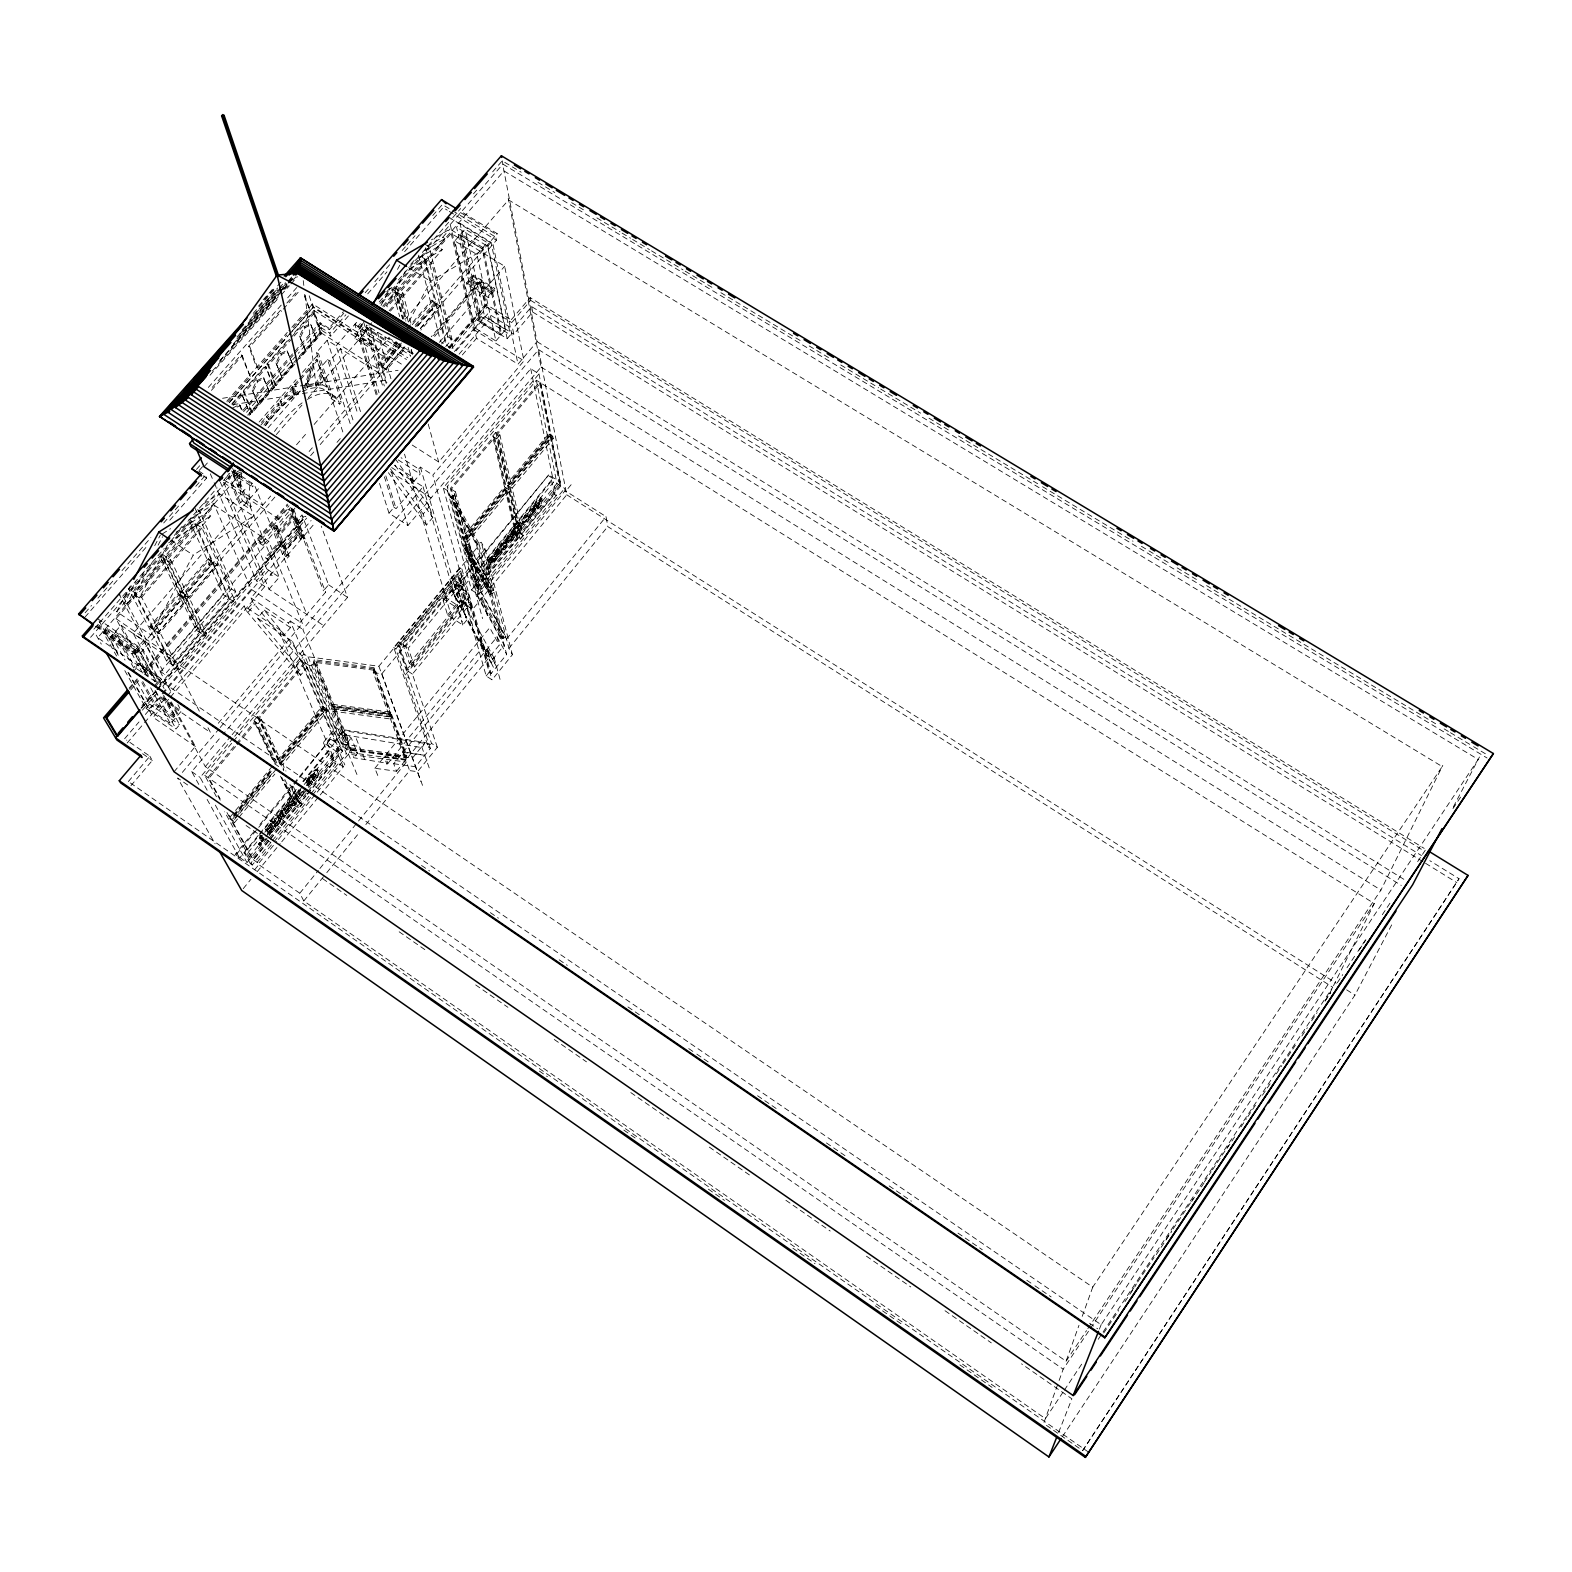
<?xml version="1.0" encoding="UTF-8"?>
<svg xmlns="http://www.w3.org/2000/svg" width="1572" height="1572" viewBox="0 0 1572 1572"><rect width="100%" height="100%" fill="white"/><g stroke="black" fill="none" stroke-linecap="round" stroke-linejoin="round"><path stroke-width="0.75" stroke-dasharray="5 3.75" d="M240.771 472.013L233.226 475.55L234.346 476.277L241.872 472.74L239.16 487.87L238.06 487.163L240.103 474.331M280.799 405.321L291.842 395.712L292.805 386.515L293.925 387.243L292.942 396.419L281.899 406.028L280.799 405.321L280.091 401.076L292.805 386.515M300.291 391.015L294.809 395.063L293.689 394.356L294.77 384.275L297.973 380.601M294.809 395.063L295.87 384.983L299.093 381.308M405.753 760.16L406.775 755.543L391.526 714.219L333.46 706.378L332.36 711.114L349.554 752.497L405.753 760.16L390.465 718.974L391.526 714.219M389.699 716.911L390.78 712.155L374.391 667.766L314.204 659.709L313.044 664.602L331.515 709.051L389.699 716.911L373.291 672.659L374.391 667.766M349.554 752.497L350.595 747.879L333.46 706.378M331.515 709.051L332.616 704.315L314.204 659.709M304.3 388.029L310.804 365.903L311.924 366.61L305.42 388.756M306.678 385.101L313.083 363.309L316.679 359.202L322.142 372.977L316.562 385.356L306.029 387.262L311.118 385.002L316.562 385.356M307.13 387.989L314.184 364.016L317.78 359.909M281.526 809.993L283.825 814.63L278.951 823.139L277.596 822.195L280.622 815.573L281.84 814.08L284.119 816.87L285.18 815.573L281.526 809.993C278.165 811.191 274.471 820.879 280.818 817.637L277.438 817.715M306.992 785.548L309.311 780.773L311.531 783.583L312.592 782.306L309.055 776.607L304.634 783.976M308.348 786.472L311.236 781.382L309.055 776.607M277.596 822.195L279.443 816.713M278.951 823.139L280.818 817.637M1044.024 1422.385L1058.329 1382.672M1059.135 1380.432L1063.183 1369.192L1089.121 1330.384M170.424 702.153L205.303 766.625L1066.071 1361.214L1078.982 1325.314M1082.224 1316.334L1092.992 1286.446M500.014 545.857L501.37 546.742L500.407 547.901L499.051 547.036L500.014 545.857L500.151 551.418L501.625 552.833L504.533 549.316L502.097 549.041L503.06 547.881L504.828 548.942L506.911 543.322L505.555 542.458L503.492 548.078L507.756 540.08L510.605 541.927L509.623 543.146L506.616 541.456M504.828 548.942L509.092 540.945M534.539 510.055L531.572 516.5L530.295 518.053L528.958 517.188L533.203 509.19L535.03 512.275L536.013 511.097L533.458 504.592C530.727 505.752 526.443 514.673 532.397 512.413L530.216 509.996L532.613 506.439L533.949 507.304L534.421 509.426L532.142 511.804L532.967 508.483M528.958 517.188L531.041 511.548L529.371 512.217M530.295 518.053L532.397 512.413M1058.644 1432.367L1071.888 1398.805L1021.545 1363.848M1099.398 1329.146L1101.697 1323.329M289.346 802.192C292.451 791.207 301.117 802.133 291.861 805.788C301.903 803.724 295.87 787.1 288.894 801.543L289.268 802.29C292.019 804.648 292.431 796.572 295.968 798.085M263.565 838.858L263.605 840.293L265.53 838.701M315.461 384.649L321.042 372.269L316.679 359.202M326.799 386.987L321.238 384.177L316.915 384.531L318.016 385.238L322.732 374.765L321.631 374.077L326.799 386.987L322.732 374.765M515.007 528.585C531.297 508.522 509.623 553.285 519.507 523.849M1046.421 1425.332L1082.636 1450.642L1459.052 878.728L1429.813 860.69M312.376 776.863C315.324 767.175 322.122 773.601 314.695 778.808L312.769 776.647L314.361 773.856L311.472 777.374L313.771 780.38C320.904 778.258 320.433 763.344 312.985 771.695A8.194 2.948 -54.9 0 0 311.04 774.485L310.922 776.057C311.57 779.221 312.867 767.077 317.642 771.243M538.076 507.697L539.334 503.512L537.978 502.647L536.425 505.103L535.011 504.357C537.84 493.981 545.897 503.119 538.076 507.697L535.305 505.909L541.24 500.014M260.52 835.439L259.518 837.011L261.247 838.682L262.151 837.031M252.208 389.994L258.83 405.163L252.208 389.994L256.629 380.778L263.251 377.437L269.775 392.686L263.251 377.437M253.328 390.721L257.769 381.505L264.391 378.164M493.274 558.866L489.423 563.759L491.957 555.682A3.93 1.395 -57.1 0 0 490.68 556.468L487.497 560.634L489.069 562.383L492.861 558.119L489.619 565.782L494.925 560.556L493.353 558.787L494.925 560.556M275.984 362.955L282.37 378.302L275.984 362.955L280.425 353.739L286.949 350.477L293.217 365.922L286.949 350.477M277.124 363.663L281.545 354.466L288.069 351.204M299.584 336.094L305.734 351.637L299.584 336.094L304.025 326.897L310.47 323.734L316.503 339.356L310.47 323.734M300.724 336.821L305.145 327.624L311.59 324.441M1329.598 993.602L1374.262 903.546L536.366 380.247L447.175 486.514L476.945 594.275L501.507 639.156L505.948 636.994L494.315 592.369L469.006 546.329L464.428 548.53L489.717 594.589L501.507 639.156M1087.863 1328.576L1380.923 890.106L1442.801 765.348M303.769 791.875C302.61 798.104 294.475 794.391 298.818 789.773M1062.476 1436.533L1354.926 995.115L1392.871 922.587M1453.334 806.986L1479.468 756.997M203.26 503.944L219.432 493.706L253.367 516.088L193.218 555.132L150.814 634.852L116.721 611.665L130.358 585.865M116.721 611.665L124.679 602.528L135.801 581.483M154.704 545.72L160.265 535.207M124.679 602.528L126.939 604.061L144.742 570.4M158.104 545.15L162.545 536.74M126.939 604.061L134.878 594.943L152.818 561.027M134.878 594.943L139.397 598.008L167.477 544.993M397.598 342.617L388.5 359.536L354.82 338.235L362.719 323.478M354.82 338.235L364.449 325.522M362.169 329.786L364.409 331.201L366.689 326.937M397.5 269.401L399.799 265.157M381.033 305.459L390.288 288.148M386.673 306.108L405.242 271.484L442.282 249.594L437.822 246.863L415.146 260.186M408.975 321.494L430.61 281.329L483.39 249.614L449.906 229.06L431.435 239.828M304.634 791.522C303.907 795.766 296.263 799.814 296.558 793.172A4.913 1.769 -54.7 0 1 297.678 790.52L298.326 789.537M1082.636 1450.642L1459.052 878.728M290.702 803.115L293.355 798.163L297.01 796.65M312.278 776.981L312.396 775.409A8.194 2.948 -54.9 0 1 314.361 772.618L318.959 770.025M535.011 504.357L535.266 502.667A7.84 2.751 -57.6 0 1 537.133 500.014C545.386 491.722 542.438 511.254 535.836 508.365L535.305 505.909M537.172 509.21L536.602 503.531A7.84 2.751 -57.6 0 1 538.469 500.879L542.104 498.599M261.797 837.345C258.26 840.745 264.332 843.496 265.727 839.31M263.172 838.289L262.347 841.59M262.603 837.267L261.974 839.193L263.33 840.136M493.569 559.691C479.106 578.241 499.189 545.307 487.792 561.42L489.147 562.285M260.873 837.955L261.876 836.383M489.069 562.383L492.036 557.333A3.93 1.395 -57.1 0 1 493.294 556.547L490.759 564.623L494.689 559.652M302.079 791.6L298.346 794.587M261.345 835.223L259.891 837.738L261.325 838.583M302.767 791.541L299.171 795.589L297.01 795.786M1062.986 1392.203L1045.38 1418.651L303.809 900.972L299.8 893.23L258.063 864.109L276.77 841.374M1064.342 1390.179L1083.324 1361.686M1098.238 1339.305L1332.742 987.255L607.755 526.6L606.065 516.638L565.095 490.661L481.15 592.782L506.498 639.077L508.915 648.332L512.393 654.699L492.016 679.831L486.161 675.96L457.197 574.035L397.834 645.758L431.475 743.32L437.35 747.27L417.543 771.695L409.624 770.614L365.156 825.398M1103.741 1332.977L1118.694 1310.537M1130.916 1292.164L1136.36 1284.01M1137.715 1281.966L1154.025 1257.482M1166.247 1239.109L1171.69 1230.955M1173.046 1228.911L1193.443 1198.316M1204.309 1181.987L1211.108 1171.788M1212.464 1169.745L1228.773 1145.261M1240.996 1126.888L1246.439 1118.733M1247.795 1116.69L1255.949 1104.448M1276.326 1073.833L1281.769 1065.678M1283.125 1063.635L1295.348 1045.282M1311.657 1020.778L1317.1 1012.623M1325.255 1000.382L1330.678 992.227M1346.988 967.743L1356.498 953.457M1357.854 951.414L1366.009 939.172M1382.319 914.688L1391.829 900.402M1417.649 861.633L1427.16 847.347M1452.98 808.578L1462.491 794.292M1124.963 1301.636L1135.849 1285.287M1156.265 1254.633L1171.238 1232.153M1191.655 1201.499L1203.916 1183.107M1227.044 1148.346L1236.574 1134.041M1262.434 1095.212L1271.964 1080.907M1301.911 1035.948L1307.354 1027.754M1325.058 1001.187L1330.502 993.013M1337.3 982.795L1342.743 974.62M1359.073 950.097L1365.891 939.879M1066.071 1361.214L1086.507 1330.619M1090.477 1328.34L1374.262 903.546M300.684 790.028L298.994 793.29L299.702 795.53M300.429 789.478L299.034 791.443A4.913 1.769 -54.7 0 0 297.914 794.115L298.366 796.709M263.939 425.01L266.513 421.669L264.568 418.84L261.365 422.495M268.262 419.41L278.932 407.187L278.264 403.179L266.415 416.718L268.262 419.41L269.362 420.137L280.032 407.914L278.264 403.179M265.059 425.717L267.633 422.396L264.568 418.84M281.015 814.041L279.934 817.283L282.94 814.512L280.72 811.82L278.185 815.554L279.934 817.283M308.544 780.655L307.444 783.917L310.411 781.186L308.23 778.454L305.715 782.168L307.444 783.917M507.442 539.432L506.656 542.753L508.935 540.336L507.088 537.369L504.789 540.591L506.243 542.753M396.557 771.243L499.248 645.051L497.047 636.857L393.688 763.717L396.557 771.243L374.883 768.276L377.87 775.723M299.8 893.23L318.35 870.416M319.902 868.51L357.001 822.903M358.534 820.997L406.46 762.066L409.624 770.614M506.498 639.077L606.065 516.638M293.846 783.367L330.867 738.545L334.777 741.198L344.17 729.801L425.128 742.475L412.395 758.136L346.488 749.137L342.578 746.484L290.231 621.019L288.541 623.043L290.466 627.621L283.648 635.678L281.702 631.119L244.151 605.967L168.263 694.844M493.411 667.275L490.7 661.812L504.219 645.188L475.412 592.506L471.521 589.972L443.265 487.91L539 373.9L530.747 368.752L223.145 734.281M303.809 900.972L325.266 874.523M326.799 872.637L359.025 832.963M393.688 763.717L415.519 766.704L430.374 748.41L428.409 747.093L431.475 743.32M486.161 675.96L489.167 672.266L459.81 567.747L393.727 647.546L428.409 747.093M508.915 648.332L607.755 526.6M489.167 672.266L491.132 673.543L506.656 654.424L477.672 543.971L451.557 496.595L464.958 545.681L490.287 591.819M425.128 742.475L422.062 747.643L341.596 734.399L344.818 742.122L347.471 742.573L353.739 757.743L387.911 763.403L482.073 647.959L466.864 619.957L460.93 601.192M374.883 768.276L489.757 627.66L499.248 645.051M254.664 869.729L258.555 864.993L257.12 862.34L249.241 856.838L224.658 811.8M571.127 484.707L565.311 491.781L564.662 488.401L556.92 483.488L536.366 380.247M243.247 888.632L250.95 879.259M257.101 871.753L280.189 843.653M281.742 841.786L318.664 796.808M320.216 794.941L343.305 766.822L336.88 751.75L323.341 742.554L335.779 727.482L351.263 737.956L357.492 753.185L353.739 757.743M466.864 619.957L462.738 624.988L447.548 615.006L442.557 598.362L454.505 583.9L459.338 600.681L472.641 609.366L566.745 494.787L538.607 349.652L432.85 475.117L471.168 611.154M271.032 826.184L267.043 831.018L265.668 830.075L269.677 825.241L271.032 826.184L271.681 827.442L268.242 832.492L271.956 827.992L270.6 827.049L266.886 831.549L268.242 832.492M272.035 822.254L273.076 820.997L274.432 821.94L276.279 825.614C272.722 830.763 281.447 820.171 277.36 824.298L274.137 819.7C277.851 815.396 268.537 822.431 273.39 823.197L274.432 821.94M288.305 805.237L284.335 810.052L282.98 809.108L286.949 804.294L288.305 805.237L288.934 806.515L285.515 811.545L289.189 807.065L287.833 806.122L284.139 810.602L285.515 811.545M498.206 550.691L494.492 555.171L493.156 554.307L496.85 549.827L498.206 550.691L495.298 557.019L498.737 552.853L497.4 551.968L493.962 556.154L495.298 557.019M501.625 552.833L501.822 542.93L499.051 547.036M514.201 531.257L510.527 535.718L509.19 534.853L512.865 530.412L514.201 531.257L511.293 537.604L514.732 533.439L513.376 532.594L509.957 536.74L511.293 537.604M270.797 842.533L252.267 865.032L246.49 854.461L302.61 786.413M304.182 784.526L330.69 752.379L328.745 751.062L302.237 783.19M478.969 589.5L475.51 576.767L553.54 482.152L551.634 480.934L473.585 575.509L477.063 588.262L478.969 589.5L556.252 495.573L553.54 482.152M267.043 831.018L271.818 824.337L270.463 823.394L265.668 830.075M282.881 810.916L278.873 816.182L278.794 818.639M284.335 810.052L289.11 803.371L287.755 802.447L282.98 809.108M310.411 777.551L305.95 783.996L308.289 784.29L306.324 785.253M494.492 555.171L499.031 548.825L497.695 547.96L493.156 554.307M501.822 542.93L503.178 543.794L500.269 547.331L498.914 546.467M505.202 544.01L503.61 542.713L504.16 540.473L507.933 535.541L509.269 536.406C507.854 536.976 502.156 545.523 506.911 543.322M510.527 535.718L515.046 529.41L513.71 528.546L509.19 534.853M534.794 505.457L530.707 513.062M269.677 825.241L270.305 826.499L266.592 830.999L267.967 831.942M284.139 810.602L287.578 805.571L286.949 804.294M493.962 556.154L496.85 549.827M509.957 536.74L512.865 530.412M277.36 824.298L275.513 820.643L276.299 818.914L273.39 823.197M282.076 812.763L278.558 816.34M309.586 779.378L306.088 782.974M503.433 549.905L503.178 543.794M533.949 507.304L530.412 510.959M537.978 502.647L536.425 505.378L537.762 506.243M292.215 806.515L290.506 804.844L294.18 801.15L294.612 797.161M258.417 844.046L259.714 842.474L261.07 843.417L260.225 845.854L258.417 844.046L260.225 845.854M313.771 780.38L312.828 778.297L315.717 774.78L314.361 773.856M485.866 568.101L487.065 566.647L488.42 567.512L487.477 570.007L485.866 568.101L487.477 570.007M539.334 503.512L536.642 506.754L539.943 502.431L539.884 499.169M267.495 833.573L271.465 828.739L270.6 827.049M275.493 827.324L273.901 825.909L274.923 824.671L273.076 820.997M276.004 823.374L277.026 822.117L278.617 823.532M289.11 803.371L291.37 808.047L286.359 814.139L284.728 812.645L288.678 807.851L287.833 806.122M343.305 766.822L329.904 757.724L342.185 742.809L357.492 753.185M447.548 615.006L459.338 600.681M499.031 548.825L500.407 554.327L495.73 560.005L494.217 558.492L497.911 554.012L497.4 551.968M515.046 529.41L516.363 534.971L511.706 540.611L510.212 539.098L513.867 534.657L513.376 532.594M258.869 844.911L259.714 842.474M267.771 834.123L272.821 827.992L270.463 823.394M274.137 826.381L277.026 822.117M285.004 813.196L290.014 807.104L287.755 802.447M314.695 778.808L315.717 774.78M486.141 569.143L487.065 566.647M494.374 559.141L499.071 553.462L497.695 547.96M500.289 551.968L503.197 548.451L504.533 549.316M510.369 539.746L515.007 534.107L513.71 528.546M249.241 856.838L267.731 834.398M269.264 832.531L306.265 787.651M307.798 785.784L338.628 748.37L301.352 660.24L234.366 740.058M556.92 483.488L473.938 584.175L481.72 589.245L564.662 488.401M259.773 844.989L261.07 843.417M336.88 751.75L338.452 749.864L326.819 741.964L336.172 730.685L347.766 738.526L344.818 742.122M409.368 663.443L461.244 600.504L455.664 580.992L402.982 644.677L409.368 663.443L414.576 666.882L466.432 603.884L458.258 574.723L398.895 646.465L406.853 669.574L407.895 670.262L466.137 599.541L465.096 598.853L406.853 669.574M454.505 583.9L467.965 592.664L466.471 594.491L454.937 586.965L445.976 597.812L457.491 605.358M487.202 568.966L488.42 567.512M268.851 834.516L272.821 829.682L271.956 827.992M286.359 814.139L290.034 808.794L289.189 807.065M495.73 560.005L499.248 554.877L498.737 552.853M511.706 540.611L515.203 535.502L514.732 533.439M269.126 835.046L274.176 828.935L271.818 824.337M253.721 831.922L235.191 854.343L246.981 862.556L270.109 834.477M271.642 832.61L307.11 789.557M308.662 787.67L342.578 746.484M471.521 589.972L560.28 482.211L539 373.9M293.316 786.59L301.745 804.333L298.562 808.205L294.632 805.493L297.815 801.622L289.779 784.801M508.129 485.552L512.138 488.106L523.024 535.423L520.057 539.019L516.186 536.524L519.153 532.928L508.129 485.552L549.237 436.092L548.746 433.656L507.579 483.194L511.588 485.748L552.755 436.171L548.746 433.656M347.471 742.573L351.263 737.956M462.738 624.988L457.924 608.443L462.109 603.353M267.692 840.077L252.188 858.902L231.359 820.623L271.779 771.97M269.244 838.19L295.615 806.181L281.761 777.413M306.442 793.015L298.798 802.29L289.779 783.387M307.974 791.168L341.576 750.375L324.127 708.933L279.757 762.361L283.766 770.771M268.674 840.765L253.171 859.589L232.381 821.331M270.227 838.878L296.597 806.849L283.825 780.321M305.892 795.55L299.78 802.978L291.783 786.157M307.424 793.703L342.539 751.023L325.129 709.62L280.759 763.049L283.766 769.356M469.655 596.77L404.986 675.312L409.133 678.082M252.267 865.032L250.341 863.676L268.851 841.177M270.404 839.31L305.892 796.198M307.424 794.332L333.657 762.459L328.745 751.062M477.063 588.262L554.346 494.374L551.634 480.934M272.329 840.647L309.37 795.648M310.902 793.781L335.583 763.776L330.69 752.379M257.12 862.34L272.526 843.614L266.238 839.527M274.059 841.727L311.04 796.768M312.573 794.901L346.469 753.695L309.743 665.88L301.352 660.24M437.35 747.27L412.395 674.113L470.578 603.353L466.452 600.661L459.299 575.391L457.197 574.035M278.342 839.468L348.473 754.147L406.46 762.066M430.374 748.41L395.83 648.941L461.913 569.103L459.81 567.747M412.395 674.113L408.268 671.342L399.956 647.153L459.299 575.391M402.373 647.389L404.043 645.385M373.291 672.659L381.839 673.798L484.982 549.021L481.248 542.242L476.473 544.541L489.128 592.369L493.746 590.148L481.248 542.242M259.891 824.455L292.294 785.234M458.513 592.742L494.374 658.668L490.995 662.834L452.461 591.386L548.726 474.882L560.28 482.211M258.103 835.557L239.612 857.958L235.702 855.227L292.746 786.177M294.278 784.31L330.867 738.545M452.775 592.467L548.726 474.882M414.576 666.882L408.248 648.175L460.91 584.411L455.664 580.992M259.655 833.691L296.656 788.849M302.807 781.382L344.582 730.784L430.846 744.342M530.747 368.752L552.813 478.458L455.055 596.928L452.461 591.386M250.341 863.676L244.544 853.105L263.251 830.429M264.803 828.542L295.988 790.736M235.486 817.578L272.781 772.658M237.51 818.992L234.405 822.745L233.383 820.82L238.04 815.2M239.612 813.333L276.967 768.315M281.84 762.459L326.288 708.913L322.24 706.182L277.792 759.669L281.84 762.459L261.463 719.563L257.258 716.714L253.819 720.821L273.43 761.516M492.586 436.191L496.732 438.804L508.522 489.442L466.727 539.766L462.718 537.172L504.514 486.888L492.586 436.191L495.77 432.398L499.916 435.012L511.588 485.748M239.082 817.126L274.825 774.053M326.288 708.913L327.153 710.996L282.783 764.444L285.947 771.086M463.347 539.471L505.064 489.246L509.073 491.8L467.356 542.065L463.347 539.471L462.718 537.172M512.138 488.106L553.226 438.588L552.755 436.171M234.68 736.285L303.828 653.972L308.014 656.782L378.872 666.253L478.143 546.349L447.411 490.582L443.265 487.91M234.405 822.745L229.296 817.99L233.973 812.37M235.525 810.504L272.899 765.544M233.442 814.964L270.816 769.985M233.462 816.163L270.757 771.263M322.24 706.182L323.105 708.265L278.735 761.673L281.742 767.981M234.444 815.672L271.818 770.673M235.564 746.523L208.978 778.238L220.159 798.831M237.136 744.656L255.922 722.255L276.495 765.053M305.538 663.05L259.36 718.149L279.816 761.064L324.264 707.557L302.944 657.273L264.273 610.113L257.454 618.11L296.302 665.192L300.606 675.253L307.188 667.393L253.033 602.587L250.989 597.95L314.538 523.496M274.471 763.658L278.519 766.448L258.024 723.69L261.463 719.563M496.732 438.804L499.916 435.012M388.422 472.7L426.464 525.028L432.772 517.483L429.569 506.42L394.199 457.334M309.743 665.88L313.044 664.602M481.15 592.782L454.249 493.333L455.487 491.859L447.175 486.514M198.819 784.448L191.705 771.636L221.573 736.148M205.303 766.625L230.573 736.561M232.145 734.674L347.55 597.34L321.219 526.089M379.52 483.429L389.011 513.199L407.934 525.48L541.063 367.042L508.228 198.288M207.15 790.225L200.116 777.452L233.108 738.172M296.302 665.192L302.944 657.273M426.464 525.028L423.202 514.005L429.569 506.42M216.464 796.788L204.753 775.33L232.813 741.925M391.664 467.572L413.672 481.739L420.176 474.037L418.742 469.046L401.076 457.707M299.977 622.532L325.581 592.212L323.459 590.817L328.568 584.784L302.001 514.869L296.086 521.845L298.189 523.24L292.647 508.856L290.918 510.861L293.473 517.463L279.954 533.222L277.831 531.827L275.198 525.284L273.469 527.308L279.207 541.554L281.309 542.949L275.591 528.723L273.469 527.308M389.011 513.199L394.002 507.284L384.413 476.847M174.04 771.754L195.4 746.464L171.034 701.348M394.002 507.284L396.085 508.66L414.301 487.084L404.535 454.17M450.162 224.128L476.532 338.314L518.013 364.193L537.054 341.635L503.315 167.634M218.272 723.258L302.433 623.475L268.694 541.24L214.519 505.437L115.994 618.68L147.375 675.94M412.218 445.053L438.667 461.971L523.967 360.833L504.632 266.257L451.203 233.422L387.321 306.835M182.332 772.402L218.567 729.408M220.139 727.541L292.589 641.572L257.454 618.11M347.766 738.526L302.826 629.429L423.065 486.75L410.567 478.713L412.198 476.768L394.533 465.41M281.702 631.119L279.993 633.143L333.362 757.154M418.742 469.046L420.372 467.1L432.85 475.117M530.118 297.619L530.648 300.35L511.745 322.594L511.175 319.882L530.118 297.619L1424.212 848.408M128.668 672.718L149.065 709.051L170.503 723.827L181.33 711.075L177.891 704.669M495.907 340.986L505.614 329.55L487.222 242.619L465.096 229.08L454.819 240.909L474.862 327.88L495.907 340.986L476.945 254.526L454.819 240.909M128.373 781.539L149.871 756.23L126.585 740.078M531.631 306.599L532.672 312.022L513.828 334.247L512.708 328.882L531.631 306.599L1421.461 855.541M124.817 670.655L146.039 708.343L176.005 728.976L179.601 724.731L163.39 694.883M507.186 338.727L510.409 334.915L491.014 242.285L460.007 223.283L456.568 227.233L477.77 320.433L507.186 338.727L487.595 246.254L456.568 227.233M130.928 785.686L152.327 760.455L149.871 756.23M195.4 746.464L153.172 717.343L168.892 698.911M170.464 697.064L264.843 586.454L219.274 479.715M462.345 354.938L476.532 338.314M300.606 675.253L246.215 610.584L253.033 602.587M248.297 611.96L255.116 603.962M269.009 589.245L279.285 577.199L234.896 469.871L223.774 482.663L269.009 589.245L323.734 625.695M142.011 705.514L153.191 692.486M159.558 685.019L304.123 516.284M448.256 347.805L484.923 304.948L479.794 281.742L433.42 335.701M141.048 708.107L155.373 691.366M156.964 689.519L304.988 516.559M449.828 347.333L486.436 304.555L511.175 319.882M268.321 559.927L281.801 544.167L279.698 542.772L266.199 558.532L268.321 559.927L265.707 557.313L279.207 541.554M279.698 542.772L285.318 556.704L287.401 558.08L289.11 556.095L287.008 554.72L284.473 548.392L297.815 532.77L300.291 539.157L302.394 540.532L304.084 538.548L298.66 524.478L304.595 517.542M141.598 708.206L155.962 691.425M157.554 689.558L305.872 516.245M449.415 348.532L486.082 305.675L479.794 281.742M178.894 594.747L187.599 600.622L159.145 633.614L150.421 627.68L178.894 594.747L196.323 630.176L204.851 635.933L206.639 633.83L189.465 598.48L180.741 592.605L208.919 560.025L208.329 558.728L180.112 591.386L188.837 597.262L217.054 564.545L208.329 558.728M142.404 710.151L156.768 693.37M163.134 685.923L306.736 518.053M451.93 348.316L487.045 307.287L480.836 279.128L431.278 336.762M146.039 708.343L149.654 704.118L135.585 678.927M179.346 669.692L141.677 597.34L128.236 588.242L166.553 660.967L179.346 669.692L236.114 603.275L201.982 527.956L188.581 519.055L223.381 594.747L236.114 603.275M283.982 547.174L297.344 531.552L291.842 517.326L278.323 533.065L283.982 547.174L286.084 548.549L299.446 532.928L293.944 518.721L291.842 517.326M477.77 320.433L481.012 316.64L460.007 223.283M264.843 586.454L256.491 580.893L266.749 568.887L227.134 474.548M149.065 709.051L159.912 696.376L181.33 711.075M162.171 693.429L251.206 589.264L214.519 505.437M454.387 351.558L473.388 329.314L451.203 233.422M474.862 327.88L484.589 316.483L465.096 229.08M124.64 738.722L138.984 721.941M145.351 714.494L161.287 695.846M162.879 693.979L311.099 520.548M456.116 350.831L487.988 313.535L512.708 328.882M289.11 556.095L286.576 549.768L299.918 534.146L297.815 532.77M271.976 572.346L270.266 574.35L272.349 575.725L274.059 573.721M285.318 556.704L287.008 554.72M300.291 539.157L302.001 537.172L296.558 523.083L302.492 516.147M127.175 742.986L142.973 724.476M144.565 722.629L166.691 696.691M459.083 354.191L489.167 318.939L487.988 313.535M293.473 517.463L291.351 516.068L288.796 509.466L290.525 507.461M294.966 508.09L262.996 545.327L261.974 542.851L291.861 508.031M275.591 528.723L277.34 526.699L275.198 525.284M199.349 711.173L170.424 655.76L268.694 541.24M439.374 342.323L504.632 266.257M166.553 660.967L223.381 594.747M277.831 531.827L291.351 516.068M160.599 671.617L231.497 588.95L194.83 507.815L199.29 510.782L235.721 591.779L164.844 674.526L160.599 671.617L119.236 594.452L123.716 597.478L164.844 674.526M441.536 343.993L447.824 336.663L424.853 244.191L429.274 246.902L452.009 339.277L445.721 346.606M196.323 630.176L198.131 628.073L206.639 633.83M286.084 548.549L280.445 534.46L293.944 518.721M154.822 685.333L160.776 678.397L138.808 663.345L132.834 670.281M488.499 297.658L488.185 296.204L494.846 288.442L473.27 275.12L466.609 282.862L466.943 284.316L488.499 297.658L495.16 289.877L494.846 288.442M202.356 630.981L229.748 599.011L213.261 562.894L185.064 595.552M155.451 686.512L161.405 679.556L160.776 678.397M133.502 671.441L139.456 664.543L138.808 663.345M466.943 284.316L473.604 276.574L473.27 275.12M336.998 442.38L341.733 436.878M129.14 688.143L137.137 678.849M143.524 671.401L287.401 504.081M129.533 689.165L137.53 679.87M143.936 672.423L287.873 504.985M130.731 689.99L138.729 680.676M145.135 673.248L289.071 505.771M434.599 336.428L480.973 282.469M262.996 545.327L258.751 542.517L289.13 507.167M228.412 473.742L240.614 502.883L249.339 508.621L251.127 506.557A70.426 30.143 -56.9 0 1 250.42 483.017M307.346 399.426A70.426 30.143 -56.9 0 1 339.709 404.122L341.458 402.098L327.546 359.595L305.027 385.415M150.421 627.68L149.772 626.481L178.284 593.509L159.833 556.056L168.794 562.069L170.68 559.887L161.72 553.894L200.587 633.044L172.94 665.329L154.783 630.647L183.236 597.674M396.223 341.379L377.555 362.975L386.594 369.833L405.242 348.218M407.246 328.627L431.907 300.095L440.867 306.894L420.864 330.1M396.616 342.794L377.968 364.37L386.594 369.833M412.237 324.697L432.261 301.529L431.907 300.095M399.445 343.403L380.778 365.018L369.007 325.09M415.087 325.306L435.13 302.099L424.204 258.574L397.264 289.503L405.851 321.14M142.521 672.993L132.028 653.932L143.524 640.61L121.005 625.243L109.47 638.507L119.079 655.622M476.945 254.526L487.222 242.619M182.647 596.436L153.683 629.92L171.879 664.602L199.526 632.337L182.156 596.947M401.391 343.03L381.19 366.414L386.437 384.236M415.48 326.721L436.21 302.767L425.305 259.262L398.364 290.191L406.323 319.568M95.519 626.363L136.017 654.05L135.33 652.793L270.679 496.005M309.114 451.498L312.317 447.784M318.723 440.376L401.155 344.877M416.953 326.563L497.184 233.619L460.105 210.943M400.919 345.506L382.271 367.101L386.85 382.684M418.093 325.62L436.564 304.221L446.9 345.486M146.864 675.822L135.192 654.561L139.043 650.101L107.427 628.525L103.575 632.946L116.564 655.976M487.595 246.254L491.014 242.285M420.353 328.43L496.418 240.241L495.789 237.156L497.184 233.619M97.051 625.401L139.319 654.286L275.493 496.379M310.608 455.664L313.81 451.97M320.197 444.562L404.574 346.744M159.145 633.614L158.517 632.416L187.009 599.384L178.284 593.509M386.181 368.457L404.849 346.803M420.471 328.686L440.514 305.459M189.465 598.48L217.624 565.822L217.054 564.545M230.514 506.046L245.075 489.265M233.855 471.207L254.33 484.648L252.444 486.829L251.304 484.038L253.21 481.857M309.212 295.791L312.985 307.424L372.112 344.779L373.92 342.676L312.553 303.927L288.914 330.572M294.671 332.399L313.987 310.47L321.297 332.969L379.559 369.892L372.996 347.785L374.804 345.683L313.555 306.972L312.553 303.927M240.614 502.883L242.402 500.8A70.347 30.34 -56.9 0 1 241.597 477.24M302.355 391.605A70.347 30.34 -56.9 0 1 331.024 398.561L332.773 396.537L318.644 353.936L316.424 352.521L327.192 340.2L336.094 345.84L357.669 413.515M161.13 684.96L133.207 633.398L259.714 487.3M296.519 444.797L307.719 431.848M314.125 424.46L389.306 337.626M405.203 319.273L508.562 199.919L1442.212 766.566L1092.717 1287.173L133.207 633.398M164.313 559.062L134.956 592.801L154.154 629.448M383.823 306.913L396.635 292.195L404.004 319.293M176.103 532.142L206.246 512.944L213.969 504.062L211.709 502.568L195.242 513.022M364.409 331.201L371.758 322.771M437.822 246.863L444.974 238.63L442.754 237.254L426.307 246.883M240.496 473.663L97.68 637.741L1101.147 1324.724L1478.191 759.453L503.944 170.935L386.476 305.911M377.182 394.277L360.165 338.039L369.754 327.035M276.318 434.579L301.942 405.124M308.348 397.755L367.612 329.629L386.123 341.301L384.806 336.722M408.366 322.005L401.057 294.966L402.786 292.962L393.963 287.44L402.609 319.096M139.397 598.008L210.746 515.93L206.246 512.944M389.109 310.765L442.282 249.594M141.677 597.34L201.982 527.956M390.445 311.099L431.927 263.349L418.702 255.155L440.592 341.556L453.188 349.436L431.927 263.349M260.873 425.069L265.688 419.547M269.362 420.137L267.535 417.445L279.364 403.886M281.899 406.028L281.211 401.784L293.925 387.243M300.684 379.481L311.924 366.61M336.094 345.84L356.962 321.926M376.18 394.808L354.84 324.421L358.023 320.786M268.046 427.839L303.435 387.262M174.276 535.443L182.214 526.325M386.751 291.803L389.954 288.128M410.705 264.312L415.499 258.83M93.888 629.213L145.076 570.498M146.687 568.651L156.276 557.647M157.888 555.8L164.294 548.471M170.68 541.122L217.093 487.89M223.499 480.56L229.885 473.211M360.401 323.537L357.925 326.367L358.848 329.432L406.539 359.516M379.206 301.962L391.978 287.303M398.384 279.973L420.746 254.31M422.357 252.463L451.105 219.471M452.716 217.643L460.694 208.487M473.486 193.828L476.689 190.153M492.665 171.82L502.254 160.835L521.177 172.232M123.716 597.478L199.29 510.782M350.163 423.556L329.786 361.029L340.535 348.67L380.837 374.254L384.334 386.005M362.444 323.577L359.261 327.212L379.029 392.823M379.952 303.494L429.274 246.902M90.587 637.308L235.8 470.637M358.848 329.432L362.543 325.188L410.449 355.39M381.898 302.983L502.883 164.117L502.254 160.835M211.709 502.568L219.432 493.706M382.723 306.206L395.515 291.508L402.923 318.605M442.754 237.254L449.906 229.06M199.271 470.362L204.124 464.84M247.669 415.146L297.678 358.082M299.309 356.255L321.887 330.474L320.924 327.526L298.287 353.327M251.265 411.864L273.194 386.85L265.668 366.394L243.444 391.664L251.265 411.864L252.385 412.591L274.294 387.557L265.668 366.394M294.77 364.193L276.122 385.474L275.021 384.767L295.202 361.717M313.319 312.278L320.157 333.244L298.582 357.866L299.702 358.593L321.278 333.952L314.439 312.985L313.319 312.278L291.429 337.135M204.065 466.746L208.88 461.244M249.024 415.421L294.003 364.115M295.615 362.287L321.297 332.969M343.855 313.182L329.393 329.707L328.921 328.214L343.403 311.688M85.124 612.785L91.549 605.456M97.955 598.126L113.99 579.793M122.007 570.636L150.873 537.644M163.704 522.985L179.739 504.651M195.793 486.338L205.401 475.334L198.249 470.618M348.414 315.913L330.768 336.113L329.825 333.166L345.899 314.773M365.195 292.726L368.418 289.051M374.863 281.702L390.937 263.31M402.196 250.459L405.419 246.784M407.03 244.937L415.067 235.741M432.752 215.541L442.4 204.498L450.614 209.528M84.967 617.148L147.395 545.779M169.796 520.175L206.6 478.085L205.401 475.334M367.691 293.885L386.948 271.877M404.613 251.677L443.127 207.622L447.234 210.137M259.105 422.043L296.125 379.697M302.551 372.328L318.644 353.936M299.584 378.773L310.804 365.903M243.051 410.272L320.02 322.594L328.921 328.214M243.601 411.687L293.276 355.115M294.868 353.287L320.491 324.068L320.02 322.594M196.461 469.439L199.683 465.764M246.568 412.316L296.676 355.174M226.761 401.273L287.303 332.399M227.822 401.921L250.223 376.494L242.245 355.508L241.106 354.761L210.255 389.62M280.523 310.234L248.69 346.194L256.55 367.278L257.69 368.005L286.811 334.954M293.276 327.605L309.468 309.252L303.769 291.92M229.178 402.589L290.427 333.048M292.038 331.22L312.985 307.424M229.551 402.353L287.696 336.329M289.327 334.482L313.555 306.972M231.949 403.67L288.246 339.709M231.968 404.692L241.577 393.786L250.538 414.674L241.577 393.786M275.021 384.767L267.535 364.291L289.582 339.238M233.108 405.438L242.697 394.513M252.385 412.591L244.564 392.391L266.808 367.121M276.122 385.474L268.655 365.018L290.722 339.945M294.121 336.074L314.439 312.985M286.89 303.042L298.032 290.447M211.414 390.367L242.245 355.508M257.69 368.005L249.83 346.94L281.663 310.961M283.255 309.173L299.171 291.174M249.535 320.256L276.947 289.405M242.226 329.747L277.694 289.798M279.305 287.99L284.139 282.547M236.979 336.998L280.995 287.421M239.946 333.952L277.34 291.842M278.971 289.995L285.475 282.685M237.038 338.727L280.995 289.209M282.626 287.362L291.803 276.927M233.383 343.895L278.657 292.883M280.268 291.075L286.733 283.785M288.344 281.958L293.198 276.495M231.575 346.822L278.401 294.062M280.012 292.254L286.477 284.964M288.089 283.156L292.923 277.694M219.962 360.538L294.121 276.927M219.51 361.442L294.573 276.81M212.397 370.992L278.323 296.695M284.768 289.445L291.193 282.194M292.805 280.386L296.008 276.77M210 375.217L279.62 296.735M281.231 294.907L289.327 285.79M290.958 283.962L297.422 276.652M208.31 387.439L281.211 305.125M287.696 297.796L299.034 285.004M263.192 299.761L274.53 287.008M258.614 306.009L274.805 287.794M253.19 313.378L275.984 287.715M277.615 285.888L282.508 280.386M253.387 315.284L277.674 287.931M263.683 839.153L260.991 840.647M313.339 777.885L316.738 773.208L316.286 770.319M528.998 514.476L524.242 518.367A4.716 1.651 -57.5 0 0 523.063 521.039C525.716 534.755 535.679 502.018 522.906 517.502A4.716 1.651 -57.5 0 0 521.707 520.175C525.205 524.714 515.695 537.958 517.542 531.12C524.517 525.559 518.622 517.836 514.712 527.779L516.068 528.644L520.863 523.221L523.437 524.36M312.415 779.437L317.289 773.64L317.603 769.101M535.836 508.365L540.788 502.038L540.768 497.754M290.859 805.591L295.438 800.109L295.654 795.707M263.369 838.642L261.974 839.193M505.555 542.458L503.865 543.146M293.689 394.356L299.191 390.308M168.597 542.871L210.746 515.93M162.329 533.91L170.562 528.683M189.288 519.743L213.969 504.062M424.44 250.675L444.974 238.63M232.656 408.032L239.376 404.613L242.913 411.471M237.136 407.05L240.496 405.34M476.945 594.275L481.386 592.133L469.006 546.329M489.717 594.589L494.315 592.369M454.249 493.333L468.397 544.03L463.799 546.231L489.128 592.369M455.114 494.905L450.358 497.165L476.473 544.541M241.44 469.674L232.518 473.84L252.444 486.829M233.619 474.567L237.195 472.897M222.576 398.286L398.089 370.304M233.069 404.652L300.016 393.983M302.413 393.59L388.481 379.854M318.016 385.238L322.339 384.885M504.887 541.888L508.444 538.233L507.088 537.369M332.616 704.315L390.78 712.155M332.36 711.114L390.465 718.974M343.109 744.185L359.418 746.405M402.943 752.34L424.774 755.307L403.395 751.789L406.205 759.374L385.022 755.877L387.911 763.403M350.595 747.879L406.775 755.543M405.773 759.924L384.118 756.977L387.026 764.483M522.101 523.496L526.856 519.644L527.661 513.631M520.843 524.714L516.343 529.45L514.928 528.683M523.004 522.101C528.88 522.101 527.367 509.505 523.122 518.229C520.057 527.878 533.478 518.937 526.758 515.046M528.094 515.891L524.812 518.426L524.341 522.945M537.997 182.391L554.818 192.531M571.638 202.67L586.356 211.552M596.869 217.899L619.997 231.831M622.099 233.108L630.51 238.178M632.612 239.455L649.433 249.594M651.535 250.852L683.054 269.873M685.156 271.15L712.489 287.637M720.9 292.706L800.796 340.888M809.207 345.958L830.232 358.632M840.745 364.979L878.591 387.812M880.693 389.07L920.642 413.161M929.052 418.231L950.077 430.925M958.488 435.994L1040.487 485.434M1042.59 486.711L1132.999 541.24M1141.41 546.309L1168.743 562.796M1177.153 567.865L1198.178 580.54M1206.589 585.609L1435.747 723.827M1444.157 728.897L1448.362 731.432M1450.465 732.709L1471.49 745.383M1473.593 746.661L1488.311 755.523M502.883 164.117L1487.033 757.979M460.439 212.515L497.499 235.171M452.677 210.786L495.789 237.156M449.278 211.395L496.418 240.241M448.531 216.995L492.979 244.23L518.013 364.193M530.648 300.35L1423.073 850.354M532.672 312.022L1423.485 862.026M1425.568 863.303L1456.851 882.639M473.604 276.574L495.16 289.877M466.609 282.862L488.185 296.204M484.923 304.948L486.082 305.675M487.045 307.287L511.745 322.594M537.054 341.635L1404.307 879.593M408.602 267.653L430.61 281.329M489.167 318.939L513.828 334.247M538.607 349.652L1401.261 885.409M484.589 316.483L505.614 329.55M481.012 316.64L510.409 334.915M541.063 367.042L1380.923 890.106M432.261 301.529L440.867 306.894M473.388 329.314L523.967 360.833M401.057 294.966L392.214 289.445L399.661 316.562M447.824 336.663L452.009 339.277M549.237 436.092L553.226 438.588M388.5 337.803L413.338 353.445M411.687 353.661L366.256 325.031L372.112 344.779M354.84 324.421L407.757 357.787M360.165 338.039L403.572 365.47M313.987 310.47L372.996 347.785M309.468 309.252L303.337 293.355M320.491 324.068L329.393 329.707M320.924 327.526L329.825 333.166M321.887 330.474L330.768 336.113M548.962 476.021L552.813 478.458M320.157 333.244L321.278 333.952M304.025 326.897L305.145 327.624M566.745 494.787L1336.318 983.286M1346.654 989.849L1354.926 995.115M554.346 494.374L556.252 495.573M327.546 359.595L329.786 361.029M538.135 503.315L539.471 504.16M534.814 503.453L536.15 504.298M313.083 363.309L314.184 364.016M504.514 486.888L508.522 489.442M321.042 372.269L322.142 372.977M534.421 509.426L532.613 506.439M536.013 511.097L533.458 504.592M535.03 512.275L533.203 509.19M532.083 510.566L533.419 511.411M280.425 353.739L281.545 354.466M530.236 515.636L531.572 516.5M326.524 391.29L335.268 396.891M332.773 396.537L341.458 402.098M331.024 398.561L339.709 404.122M248.69 346.194L249.83 346.94M520.411 522.415L521.766 523.28M267.535 364.291L268.655 365.018M294.77 384.275L295.87 384.983M519.153 532.928L523.024 535.423M513.219 531.925L514.575 532.79M515.007 534.107L516.363 534.971M398.188 459.908L420.176 474.037M513.867 534.657L515.203 535.502M509.033 534.205L510.369 535.07M291.842 395.712L292.942 396.419M509.8 536.072L511.136 536.936M510.212 539.098L511.548 539.962M273.194 386.85L274.294 387.557M250.223 376.494L241.106 354.761M256.629 380.778L257.769 381.505M390.563 471.796L431.101 497.911M501.979 543.499L503.315 544.364M280.091 401.076L281.211 401.784M504.789 546.525L506.125 547.39M501.016 544.659L502.352 545.523M501.114 550.259L502.45 551.124M278.932 407.187L280.032 407.914M500.151 551.418L501.488 552.283M497.224 551.32L498.579 552.185M499.071 553.462L500.407 554.327M497.911 554.012L499.248 554.877M243.444 391.664L244.564 392.391M492.979 553.658L494.335 554.523M273.39 412.748L274.51 413.475M493.785 555.505L495.141 556.37M492.449 555.8L493.805 556.685M494.217 558.492L495.553 559.357M491.329 557.038L492.665 557.903M266.415 416.718L267.535 417.445M487.497 560.634L488.833 561.518M489.423 563.759L490.759 564.623M488.499 565.075L489.835 565.94M266.513 421.669L267.633 422.396M487.34 567.688L488.676 568.553M473.585 575.509L475.51 576.767M464.074 585.983L459.908 582.387L463.779 584.922L454.74 595.867L490.7 661.812M461.244 600.504L466.432 603.884M442.557 598.362L457.924 608.443M231.379 470.971L251.304 484.038M288.796 509.466L290.918 510.861M296.558 523.083L298.66 524.478M224.285 480.03L262.681 505.28L254.33 484.648M223.774 482.663L282.469 521.275M297.344 531.552L299.446 532.928M302.001 537.172L304.084 538.548M242.402 500.8L251.127 506.557M203.024 475.726L206.6 478.085M278.323 533.065L280.445 534.46M284.473 548.392L286.576 549.768M328.568 584.784L347.55 597.34M261.974 542.851L257.71 540.021L258.751 542.517M398.738 641.494L401.607 645.149L400.565 644.441M402.982 644.677L408.248 648.175M397.834 645.758L399.956 647.153M393.727 647.546L395.83 648.941M266.749 568.887L279.285 577.199M208.919 560.025L217.624 565.822M251.206 589.264L302.433 623.475M170.916 540.237L193.218 555.132M290.231 621.019L302.826 629.429M250.989 597.95L288.541 623.043M264.273 610.113L290.466 627.621M231.497 588.95L235.721 591.779M323.105 708.265L327.153 710.996M331.279 739.528L335.19 742.161M338.628 748.37L346.469 753.695M149.772 626.481L158.517 632.416M333.657 762.459L335.583 763.776M115.994 618.68L170.424 655.76M253.819 720.821L258.024 723.69M97.857 618.877L143.17 649.806L164.058 688.457M97.641 624.261L137.963 651.79L139.319 654.286M314.616 774.426L315.972 775.35M96.835 626.481L135.33 652.793M103.575 632.946L135.192 654.561M310.568 775.271L311.924 776.214M312.769 776.647L314.125 777.57M109.47 638.507L132.028 653.932M311.472 777.374L312.828 778.297M311.236 781.382L312.592 782.306M310.411 781.186L308.23 778.454M139.456 664.543L161.405 679.556M311.531 783.583L309.311 780.773M308.092 782.247L309.448 783.17M137.078 669.043L157.062 682.739L137.786 647.271L115.247 631.885L135.074 667.668M421.512 865.465L429.608 871.006M490.346 912.625L498.442 918.186M559.18 959.804L567.276 965.346M627.994 1006.964L640.158 1015.296M688.733 1048.583L694.804 1052.749M696.828 1054.124L708.972 1062.456M757.566 1095.743L777.806 1109.616M826.4 1142.923L846.64 1156.796M889.163 1185.917L911.426 1201.185M957.977 1233.096L982.284 1249.74M1026.811 1280.256L1032.883 1284.422M1034.907 1285.817L1051.118 1296.9M1089.573 1323.27L1097.669 1328.812M297.815 801.622L301.745 804.333M149.654 704.118L179.601 724.731M288.894 801.543L290.25 802.467M290.584 804.746L291.94 805.689M290.506 804.844L291.861 805.788M290.014 807.104L291.37 808.047M287.578 805.571L288.934 806.515M288.678 807.851L290.034 808.794M282.705 808.558L284.06 809.482M283.884 810.052L285.239 810.995M284.728 812.645L286.084 813.589M283.825 814.63L285.18 815.573M282.94 814.512L280.72 811.82M284.119 816.87L281.84 814.08M280.622 815.573L281.978 816.516M278.991 820.505L280.347 821.449M274.943 817.971L276.534 819.385M274.137 819.7L275.513 820.643M204.753 775.33L1063.183 1369.192M274.923 824.671L276.279 825.614M273.901 825.909L275.257 826.852M191.705 771.636L200.116 777.452M270.305 826.499L271.681 827.442M272.821 827.992L274.176 828.935M271.465 828.739L272.821 829.682M265.393 829.544L266.749 830.488M142.639 753.735L152.327 760.455M187.677 784.998L177.616 778.002L215.109 843.81M246.097 825.536L264.214 838.131M322.633 878.669L346.803 895.451M399.17 931.803L425.344 949.979M475.707 984.937L507.933 1007.318M554.248 1039.465L586.494 1061.847M630.804 1092.599L669.063 1119.166M709.345 1147.128L749.628 1175.09M785.882 1200.261L830.193 1231.033M866.447 1256.185L910.758 1286.957M945.008 1310.734L991.323 1342.881M229.296 817.99L233.383 820.82M260.166 843.339L261.522 844.282M244.544 853.105L246.49 854.461M130.397 782.954L1088.708 1452.273M539.373 1071.063L547.41 1076.682M623.868 1130.111L637.957 1139.955M708.383 1189.159L724.476 1200.399M792.897 1248.207L815.023 1263.672M875.388 1305.841L901.542 1324.115M959.883 1364.889L992.089 1387.388M390.504 468.928L423.202 514.005M394.906 465.076L432.772 517.483M96.206 635.147L101.315 644.127M99.056 621.019L118.293 655.269M127.921 672.384L153.172 717.343M107.427 628.525L125.033 660.024M114.284 632.985L134.151 668.748M141.853 682.621L153.584 703.765L175.023 718.502L162.466 695.453M142.777 681.56L154.488 702.704L175.926 717.441L165.669 698.577M207.111 799.401L239.612 857.958M468.397 544.03L493.746 590.148M490.857 594.039L465.567 547.98L478.065 593.725L502.608 638.625M150.676 687.809L170.503 723.827M215.344 805.119L246.981 862.556M481.386 592.133L505.948 636.994M121.005 625.243L148.456 675.449M155.51 690.796L159.008 697.143L210.471 732.493L207.131 726.107M155.019 690.697L176.005 728.976M497.047 636.857L506.656 654.424M136.823 648.371L154.999 681.737M479.794 639.863L489.265 657.293L487.025 649.177L496.595 666.803L487.379 648.745L489.619 656.86L480.501 638.998M229.099 815.298L231.339 819.405M139.043 650.101L156.434 682.091M220.237 800.168L207.917 777.511L254.861 721.528L274.452 762.223M226.958 812.528L230.318 818.698M143.524 640.61L172.173 693.999M204.851 635.933L166.2 556.901L195.282 523.496L212.692 561.636L183.983 594.825L201.295 630.254L228.687 598.303L212.181 562.167M170.68 559.887L188.837 597.262M280.484 776.136L294.632 805.493M284.787 779.476L298.562 808.205M257.258 716.714L277.792 759.669M244.151 605.967L246.215 610.584M323.341 742.554L329.904 757.724M210.334 473.82L213.203 480.521M214.165 482.742L256.491 580.893M292.589 641.572L344.838 764.955M265.707 557.313L266.199 558.532M234.346 476.277L239.16 487.87M233.226 475.55L238.06 487.163M259.832 541.436L260.873 543.912M308.014 656.782L358.298 777.708M232.656 468.417L249.339 508.621M264.332 509.328L306.835 614.436M356.294 738.702L365.549 761.555M281.801 544.167L287.401 558.08M277.34 526.699L279.954 533.222M239.376 404.613L241.793 410.744M299.918 534.146L302.394 540.532M291.685 508.326L323.459 590.817M291.311 509.525L296.086 521.845M293.905 509.78L325.581 592.212M381.839 673.798L422.966 786.59M378.872 666.253L420.982 781.638M421.709 746.68L430.099 770.378M411.982 665.172L405.615 646.426L458.277 582.701L463.838 602.194M316.424 352.521L343.482 433.911M327.192 340.2L353.877 422.73M340.535 348.67L360.479 411.589M385.828 475.884L396.085 508.66M391.369 471.816L407.934 525.48M363.486 321.592L382.9 386.83M410.567 478.713L450.909 614.456M412.198 476.768L413.672 481.739M370.815 328.135L381.858 365.706M381.112 340.986L381.996 344.032M423.065 486.75L462.306 621.923M377.418 332.281L390.937 378.695M420.372 467.1L459.771 603.707M458.199 591.662L465.705 617.816M466.688 604.513L473.742 629.429M461.913 569.103L491.132 673.543M467.965 592.664L472.641 609.366M470.578 603.353L492.016 679.831M428.232 424.086L438.667 461.971M494.099 657.646L500.977 682.779M408.111 347.353L410.606 356.412M447.411 490.582L482.584 618.621M411.314 349.377L412.552 353.897M411.039 349.947L412.277 354.466M483.724 602.292L488.204 618.896M402.786 292.962L411.294 324.539M455.487 491.859L481.72 589.245M484.982 549.021L512.393 654.699M435.483 303.534L445.839 344.838M507.756 540.08L508.287 542.281M509.269 536.406L510.605 541.927M507.933 535.541L509.623 543.146M505.064 489.246L516.186 536.524M509.073 491.8L520.057 539.019M495.77 432.398L507.579 483.194M303.239 280.622L303.828 285.436M305.007 295.064L316.758 391.31M265.57 425.737A70.347 30.34 -56.9 0 1 298.484 393.727M274.452 431.514A70.426 30.143 -56.9 0 1 305.656 400.467M517.149 537.152L476.847 586.081L464.349 540.12L506.066 489.875L517.149 537.152M559.828 485.335L520.116 533.556L509.132 486.18L550.22 436.721L559.828 485.335M518.112 537.762L477.829 586.71L465.351 540.768L507.068 490.523L518.112 537.762M560.791 485.945L521.079 534.166L510.134 486.829L551.222 437.33L560.791 485.945M323.243 706.869L278.794 760.357L258.319 717.422L304.496 662.362L323.243 706.869M505.516 487.517L463.72 537.821L450.299 488.519L493.628 436.839L505.516 487.517M549.748 434.285L508.581 483.822L496.811 433.047L539.471 382.192L549.748 434.285M506.518 488.165L464.723 538.469L451.321 489.187L494.669 437.507L506.518 488.165M550.75 434.913L509.583 484.471L497.852 433.695L540.493 382.841L550.75 434.913M181.546 595.709L153.054 628.702L133.836 592.035L163.193 558.315L181.546 595.709M211.591 560.909L183.374 593.587L165.08 556.154L194.162 522.749L211.591 560.909M374.116 668.984L313.909 660.928L332.34 705.494L390.504 713.354L374.116 668.984M373.841 670.203L313.614 662.146L332.065 706.673L390.249 714.533L373.841 670.203M391.271 715.417L333.185 707.557L350.34 749.038L406.519 756.702L391.271 715.417M390.996 716.596L332.91 708.756L350.084 750.178L406.264 757.842L390.996 716.596M482.938 247.57L460.832 233.992L470.775 278.008L492.35 291.351L482.938 247.57M482.093 248.573L459.967 234.994L469.93 278.991L491.505 292.313L482.093 248.573M492.665 292.785L471.109 279.462L480.541 321.219L501.586 334.305L492.665 292.785M491.82 293.767L470.264 280.445L479.735 322.181L500.761 335.268L491.82 293.767M478.87 543.401L452.736 496.025L466.098 545.13L491.427 591.269L478.87 543.401M492.016 593.489L466.727 547.429L479.165 593.194L503.728 638.075L492.016 593.489"/><path stroke-width="1.5" d="M334.011 531.238L473.369 366.315L300.449 257.847L299.663 269.205L297.344 273.312L419.881 350.399L444.522 360.263L473.545 367.082L334.011 531.238L159.499 416.403L246.981 317.996M219.942 852.299L241.715 890.499L1048.937 1456.969L1056.875 1436.847M106.169 652.635L174.04 771.754L1073.185 1395.543L1098.514 1331.366M233.363 462.934L82.353 635.972L83.12 637.269L1104.782 1337.811L1493.4 753.558L501.389 155.766L371.66 304.437M139.456 709.974L115.581 737.858L140.832 755.405L119.276 780.753L120.572 782.817L1085.348 1457.401L1468.071 875.427L1428.378 850.983M1442.015 828.582L1412.639 884.761L1073.185 1395.543M133.758 579.42L158.752 532.102L193.14 510.35M1493.4 753.558L1104.782 1337.811M373.998 302.374L396.576 260.205L427.348 242.226M1468.071 875.427L1085.348 1457.401M1048.937 1456.969L1061.12 1438.577M1074.6 1394.737L1086.822 1376.365M1090.889 1370.234L1096.313 1362.079M1100.38 1355.948L1127.497 1315.135M1130.209 1311.048L1136.988 1300.85M1139.7 1296.762L1254.987 1123.273M1257.698 1119.185L1264.477 1108.987M1268.545 1102.856L1295.682 1062.043M1298.393 1057.956L1305.173 1047.758M1307.884 1043.67L1396.034 911.013M191.155 394.611L277.163 275.08L299.23 273.135M195.321 388.657L197.483 385.828L320.688 465.764L333.755 530.55L159.499 416.403L181.645 402.177L195.321 388.657L321.828 470.794L423.634 352.305L297.835 273.155M334.541 530.196L470.048 370.776M118.097 733.476L122.871 727.875M127.666 722.295L132.441 716.694M127.941 691.032L105.54 717.068L116.505 735.323L117.684 736.148L140.006 710.053M127.529 689.99L103.556 717.873L116.878 739.999L142.089 757.508L140.832 755.405M320.688 465.764L419.881 350.399M117.684 736.148L106.739 717.893L129.14 691.857M83.12 637.269L92.748 626.226M144.093 567.374L147.296 563.7M152.111 558.178L158.536 550.809M161.739 547.135L169.756 537.938M219.51 480.914L222.713 477.24M227.527 471.718L233.953 464.369M378.518 298.66L384.904 291.311M388.107 287.656L396.105 278.48M445.721 221.613L448.924 217.958M455.31 210.609L460.124 205.107M464.919 199.605L471.325 192.275M474.508 188.601L487.32 173.942M93.495 624.988L78.6 614.023L200.705 474.626L191.745 468.711L201.354 457.766M357.885 295.143L441.555 199.605L455.978 208.428M79.327 615.3L85.753 607.971M92.178 600.642L96.992 595.14M103.398 587.81L108.213 582.308M113.027 576.806L119.452 569.477M161.169 521.825L164.392 518.151M170.798 510.821L175.612 505.319M180.426 499.817L186.852 492.488M190.074 488.833L196.48 481.484M359.929 294.829L363.152 291.154M393.688 256.256L396.91 252.581M403.336 245.252L408.15 239.73M412.984 234.228L419.41 226.879M422.632 223.204L433.872 210.353M228.569 471.168L190.782 446.369L189.544 443.52L192.767 439.846M230.927 342.441L171.289 409.604L330.651 513.73L458.513 363.78L300.252 264.391L292.195 273.469M218.803 357.748L174.905 407.187L329.589 508.169L453.738 362.719L300.095 266.199L293.591 273.528M209.155 370.029L178.363 404.711L328.528 502.667L449.081 361.54L299.898 267.81L293.433 275.1M207.504 373.036L181.645 402.177L327.428 497.204L444.522 360.263L299.663 269.205L294.809 274.668M210.589 370.481L184.749 399.583L326.328 491.781L440.081 358.868L299.387 270.423L296.165 274.059M207.15 374.942L187.677 396.93L325.208 486.436L435.758 357.375L299.053 271.406L295.831 275.061M205.932 376.867L190.409 394.218L324.087 481.15L431.593 355.783L298.7 272.211M191.489 394.552L197.934 387.302M276.358 276.2L278.637 275.847L276.358 276.2L221.613 115.837L222.752 114.599L224.108 115.444L278.637 275.847M284.257 276.063L300.449 257.847L473.545 367.082M159.813 417.13L177.636 397.107M184.121 389.817L188.974 384.354M193.828 378.891L231.084 336.978M234.307 333.343L239.18 327.88M286.143 275.041L289.366 271.406M295.85 264.116L300.704 258.653M243.405 324.382L163.567 414.202L332.733 524.91L468.318 365.588L300.429 260.225L285.77 276.711M235.564 335.347L167.497 411.943L331.712 519.31L463.367 364.743L300.37 262.406L289.032 275.159M277.615 277.006L222.988 116.662L224.108 115.444M175.396 407.62L188.07 397.775M159.499 416.403L169.717 411.412M460.714 364.9L473.369 366.315M438.018 358.848L456.312 364.016M431.494 356.53L277.163 275.08L324.382 481.897M514.319 165.021L520.607 168.813M524.812 171.348L529.017 173.883M535.305 177.675L539.51 180.21M545.818 184.003L552.106 187.795M556.311 190.33L564.702 195.4M568.907 197.934L573.112 200.45M579.4 204.262L583.605 206.777M589.893 210.589L596.201 214.381M600.406 216.916L604.591 219.451M610.899 223.244L615.104 225.779M621.392 229.571L627.7 233.363M631.885 235.898L636.09 238.433M642.398 242.226L646.583 244.76M665.487 256.138L671.794 259.95M675.98 262.465L680.185 265M686.492 268.792L690.678 271.327M696.986 275.12L703.274 278.932M707.479 281.447L711.684 283.982M717.972 287.794L722.177 290.309M728.484 294.121L734.772 297.914M793.565 333.343L797.77 335.877M804.058 339.67L810.366 343.462M816.654 347.274L820.859 349.79M827.167 353.602L833.455 357.394M837.66 359.929L841.865 362.464M848.153 366.256L852.358 368.791M858.646 372.584L864.954 376.376M869.159 378.911L873.344 381.446M879.652 385.238L883.857 387.773M890.145 391.566L896.453 395.358M913.253 405.478L917.439 408.013M923.747 411.805L927.952 414.34M934.24 418.132L940.547 421.944M944.733 424.46L948.938 426.995M955.245 430.787L959.431 433.322M965.739 437.134L972.027 440.926M976.232 443.461L980.437 445.976M1030.819 476.355L1035.024 478.89M1041.332 482.683L1047.62 486.475M1051.825 489.01L1056.03 491.545M1116.906 528.251L1121.111 530.786M1127.419 534.578L1133.707 538.371M1137.912 540.906L1142.097 543.44M1150.507 548.49L1154.713 551.025M1161.001 554.818L1165.206 557.353M1171.494 561.145L1177.801 564.957M1182.006 567.472L1186.192 570.007M1192.5 573.8L1196.705 576.335M1202.993 580.147L1209.3 583.939M1213.486 586.474L1217.691 588.989M1223.998 592.801L1228.184 595.316M1278.586 625.695L1284.874 629.488M1289.079 632.023L1293.284 634.557M1299.572 638.35L1303.778 640.885M1419.261 710.485L1423.466 713.02M1429.754 716.812L1433.959 719.347M1440.247 723.14L1446.554 726.952M1450.759 729.487L1454.945 732.002M1461.253 735.814L1465.458 738.329M1471.746 742.141L1478.053 745.934M446.035 203.692L441.555 199.605M221.613 115.837L222.988 116.662M396.576 260.205L406.598 266.415M350.851 305.597L354.977 308.21M361.167 312.101L367.357 315.992M373.566 319.902L379.756 323.793M385.946 327.683L402.471 338.078M406.598 340.672L412.788 344.563M298.287 272.781L427.545 354.093L322.967 475.943L192.963 391.467M169.462 422.082L175.592 426.091M181.704 430.099L189.858 435.424M195.969 439.433L204.124 444.778M210.235 448.786L216.346 452.775M222.458 456.784L230.612 462.129M236.724 466.137L242.835 470.126M250.989 475.471L257.101 479.48M263.212 483.488L271.366 488.813M277.478 492.822L283.589 496.831M291.744 502.175L297.855 506.164M306.009 511.509L324.363 523.515M230.632 467.061L193.71 442.852L190.88 436.309M189.544 443.52L229.394 469.655M222.261 478.694L204.065 466.746L195.852 447.804M197.659 472.19L201.236 474.548M201.295 476.002L191.745 468.711M158.752 532.102L168.892 538.882M78.6 614.023L92.787 623.711M82.353 635.972L1105.057 1337.124M105.54 717.068L106.739 717.893M119.276 780.753L1085.8 1456.419M325.836 488.853L330.002 509.78M501.389 155.766L501.723 157.436M331.751 519.035L333.755 530.55M300.449 257.847L300.507 261.62"/></g></svg>
